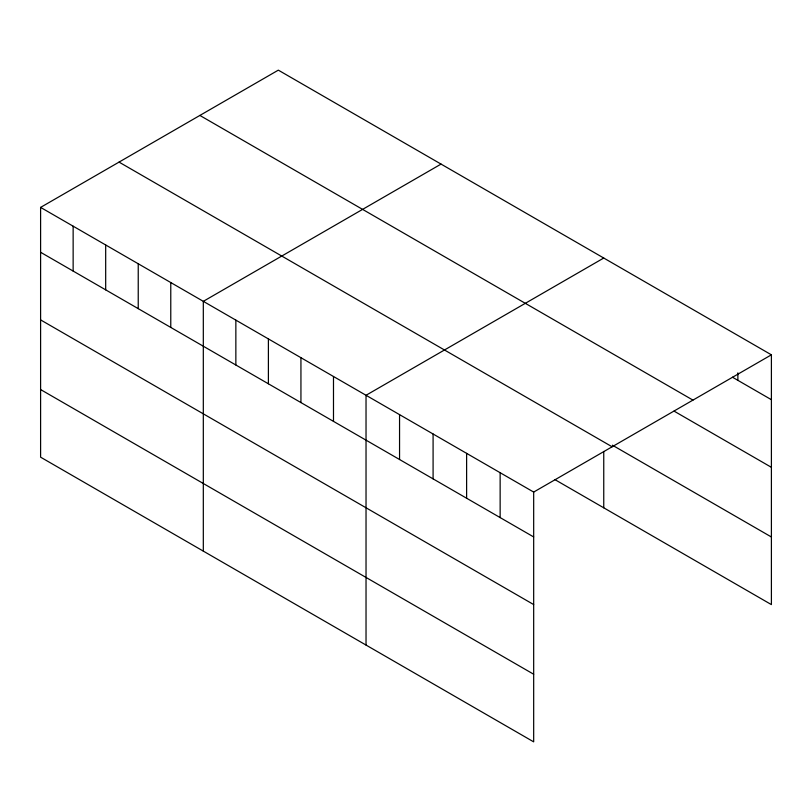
<?xml version="1.0" encoding="UTF-8"?>
<svg xmlns="http://www.w3.org/2000/svg" width="812" height="812" viewBox="0 0 812 812"><rect width="100%" height="100%" fill="white"/><g stroke="black" fill="none" stroke-linecap="round" stroke-linejoin="round"><path stroke-width="1.22" d="M40.6 207.395L533.677 492.072L533.677 741.853L40.6 457.176L40.6 207.395L278.323 70.147L771.4 354.824L771.4 604.605L554.941 479.628M441.038 164.095L203.315 301.343L203.315 551.125M603.752 258.033L366.029 395.282L366.029 645.063M533.677 492.072L771.4 354.824M732.465 377.215L771.4 399.697M199.874 115.436L692.951 400.113M674.061 411.116L771.4 467.316M612.41 445.189L771.4 536.986M119.049 162.106L612.126 446.783M40.6 252.278L533.677 536.945M40.6 319.898L533.677 604.564M40.6 389.557L533.677 674.234M737.875 372.86L737.875 380.341M603.752 451.462L603.752 507.815M500.141 472.716L500.141 517.589M466.616 453.36L466.616 498.233M433.09 433.994L433.09 478.877M399.555 414.638L399.555 459.521M333.488 376.494L333.488 421.367M300.937 357.706L300.937 402.579M268.396 338.919L268.396 383.792M235.856 320.131L235.856 365.004M170.774 282.556L170.774 327.429M138.233 263.768L138.233 308.641M105.682 244.98L105.682 289.854M73.141 226.183L73.141 271.066"/></g></svg>
